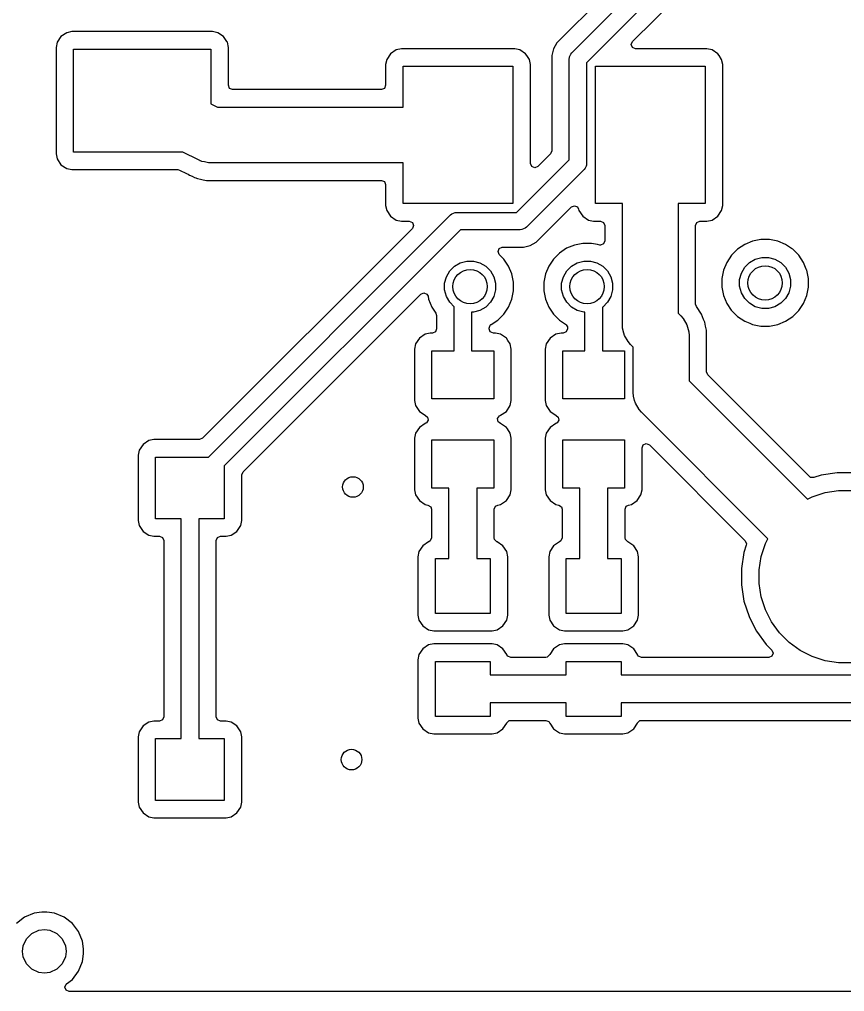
# Model space of a CAD drawing. Extents: x 97 to 200, y -158 to -52.
# Drawn here: x 118.96 to 130.98, y -157.88 to -143.72 of the extents above; entities that cross this region are included whole.
import ezdxf

# ---------------------------------------------------------------- set-up
doc = ezdxf.new("R2010")
doc.units = 0
doc.layers.add('BLACK', color=7, linetype='CONTINUOUS')

msp = doc.modelspace()

# ---------------------------------------------------------------- linework, layer by layer
at = {"layer": 'BLACK', "linetype": 'CONTINUOUS'}
for p, q in [((128.626638, -142.229325), (126.791828, -144.064135)), ((127.007297, -144.208585), (128.771084, -142.444798)), ((128.913492, -142.6616), (127.2241, -144.350993)), ((127.892604, -144.042406), (129.000604, -142.934406)), ((119.567615, -143.970115), (119.511366, -144.054297)), ((119.651796, -143.913867), (119.567615, -143.970115)), ((119.6518, -143.913865), (119.651796, -143.913867)), ((119.726031, -143.899101), (119.6518, -143.913865)), ((119.726035, -143.8991), (119.726031, -143.899101)), ((121.776167, -143.8991), (119.726035, -143.8991)), ((121.8504, -143.913865), (121.776167, -143.8991)), ((121.850402, -143.913866), (121.8504, -143.913865)), ((121.934584, -143.970115), (121.850402, -143.913866)), ((121.982128, -144.041269), (121.934584, -143.970115)), ((119.511365, -144.054299), (119.4966, -144.128532)), ((119.511366, -144.054297), (119.511365, -144.054299)), ((121.990834, -144.054299), (121.982128, -144.041269)), ((122.005599, -144.128533), (121.990834, -144.054299)), ((126.791825, -144.064139), (126.741597, -144.151135)), ((126.791828, -144.064135), (126.791825, -144.064139)), ((127.874298, -144.0866), (127.892604, -144.042406)), ((127.892604, -144.130794), (127.874298, -144.0866)), ((119.4966, -144.128532), (119.4966, -145.678664)), ((119.7511, -145.6536), (119.7511, -144.1536)), ((119.7511, -144.1536), (121.7511, -144.1536)), ((121.7511, -144.1536), (121.7511, -144.949231)), ((122.005599, -144.128535), (122.005599, -144.128533)), ((122.005599, -144.6802), (122.005599, -144.128535)), ((124.367615, -144.220115), (124.311366, -144.304297)), ((124.451796, -144.163867), (124.367615, -144.220115)), ((124.4518, -144.163865), (124.451796, -144.163867)), ((124.526031, -144.149101), (124.4518, -144.163865)), ((124.526035, -144.1491), (124.526031, -144.149101)), ((126.176167, -144.1491), (124.526035, -144.1491)), ((126.2504, -144.163865), (126.176167, -144.1491)), ((126.250402, -144.163866), (126.2504, -144.163865)), ((126.334584, -144.220115), (126.250402, -144.163866)), ((126.353325, -144.248163), (126.334584, -144.220115)), ((126.390834, -144.304299), (126.353325, -144.248163)), ((126.715601, -144.248155), (126.7156, -144.248163)), ((126.7156, -144.248163), (126.7156, -145.6329)), ((126.720975, -144.2281), (126.715601, -144.248155)), ((126.741596, -144.151138), (126.720975, -144.2281)), ((126.741597, -144.151135), (126.741596, -144.151138)), ((126.975628, -144.266158), (126.991503, -144.22783)), ((126.991503, -144.22783), (127.007297, -144.208585)), ((127.936798, -144.1491), (127.892604, -144.130794)), ((128.976167, -144.1491), (127.936798, -144.1491)), ((129.0504, -144.163865), (128.976167, -144.1491)), ((129.050402, -144.163866), (129.0504, -144.163865)), ((129.134584, -144.220115), (129.050402, -144.163866)), ((129.153325, -144.248163), (129.134584, -144.220115)), ((129.190834, -144.304299), (129.153325, -144.248163)), ((124.311365, -144.304299), (124.2966, -144.378532)), ((124.2966, -144.378532), (124.2966, -144.6802)), ((124.311366, -144.304297), (124.311365, -144.304299)), ((126.405599, -144.378533), (126.390834, -144.304299)), ((126.405599, -144.378535), (126.405599, -144.378533)), ((126.405599, -145.817901), (126.405599, -144.378535)), ((126.9701, -144.298388), (126.97254, -144.273612)), ((126.9701, -145.764206), (126.9701, -144.298388)), ((126.97254, -144.273612), (126.975628, -144.266158)), ((127.2241, -144.350993), (127.2241, -145.816813)), ((129.205599, -144.378534), (129.190834, -144.304299)), ((129.2056, -146.428667), (129.205599, -144.378534)), ((124.5511, -144.9972), (124.5511, -144.4036)), ((124.5511, -144.4036), (126.1511, -144.4036)), ((126.1511, -144.4036), (126.1511, -146.4036)), ((127.3511, -146.4036), (127.3511, -144.4036)), ((127.3511, -144.4036), (128.9511, -144.4036)), ((128.9511, -144.4036), (128.9511, -146.4036)), ((122.023905, -144.724394), (122.005599, -144.6802)), ((124.2966, -144.6802), (124.278294, -144.724394)), ((122.068099, -144.7427), (122.023905, -144.724394)), ((124.2341, -144.7427), (122.068099, -144.7427)), ((124.278294, -144.724394), (124.2341, -144.7427)), ((121.7511, -144.949231), (121.847038, -144.9972)), ((121.847038, -144.9972), (124.5511, -144.9972)), ((121.342362, -145.6536), (119.7511, -145.6536)), ((121.569352, -145.767095), (121.342362, -145.6536)), ((126.7156, -145.6329), (126.697294, -145.677094)), ((119.4966, -145.678664), (119.496601, -145.678668)), ((119.496601, -145.678668), (119.511365, -145.752899)), ((119.511365, -145.752899), (119.511367, -145.752903)), ((119.511367, -145.752903), (119.567615, -145.837084)), ((121.58959, -145.775608), (121.569352, -145.767095)), ((121.595577, -145.779065), (121.58959, -145.775608)), ((121.601719, -145.78071), (121.595577, -145.779065)), ((121.618353, -145.787708), (121.601719, -145.78071)), ((121.658483, -145.79592), (121.618353, -145.787708)), ((121.698054, -145.806523), (121.658483, -145.79592)), ((121.716062, -145.807703), (121.698054, -145.806523)), ((121.722291, -145.808978), (121.716062, -145.807703)), ((121.72919, -145.808563), (121.722291, -145.808978)), ((121.7511, -145.81), (121.72919, -145.808563)), ((124.5511, -145.81), (121.7511, -145.81)), ((124.5511, -146.4036), (124.5511, -145.81)), ((126.203706, -146.5306), (126.9701, -145.764206)), ((126.697294, -145.677094), (126.512293, -145.862095)), ((127.2241, -145.816813), (127.22166, -145.841589)), ((119.567615, -145.837084), (119.651797, -145.893333)), ((119.651797, -145.893333), (119.651799, -145.893334)), ((119.651799, -145.893334), (119.726033, -145.9081)), ((119.726033, -145.9081), (121.267526, -145.908099)), ((121.267526, -145.908099), (121.295476, -145.914697)), ((121.295476, -145.914697), (121.394288, -145.964102)), ((127.186902, -145.906616), (126.346115, -146.747403)), ((126.423905, -145.862095), (126.405599, -145.817901)), ((126.468099, -145.880401), (126.423905, -145.862095)), ((126.512293, -145.862095), (126.468099, -145.880401)), ((127.202696, -145.887371), (127.186902, -145.906616)), ((127.202697, -145.88737), (127.202696, -145.887371)), ((127.214832, -145.858073), (127.202697, -145.88737)), ((127.22166, -145.84159), (127.214832, -145.858073)), ((127.22166, -145.841589), (127.22166, -145.84159)), ((121.394288, -145.964102), (121.41842, -145.976168)), ((121.41842, -145.976168), (121.438046, -145.989282)), ((121.438046, -145.989282), (121.476518, -146.005217)), ((121.476518, -146.005217), (121.513757, -146.023837)), ((121.513757, -146.023837), (121.532741, -146.029035)), ((121.532741, -146.029035), (121.540134, -146.031568)), ((121.540134, -146.031568), (121.558323, -146.039102)), ((121.558323, -146.039102), (121.59916, -146.047225)), ((121.59916, -146.047225), (121.63932, -146.058223)), ((121.63932, -146.058223), (121.662861, -146.059896)), ((121.662861, -146.059896), (121.686007, -146.0645)), ((121.686007, -146.0645), (121.725421, -146.0645)), ((121.725421, -146.0645), (121.729851, -146.064657)), ((121.729851, -146.064657), (121.769179, -146.067452)), ((121.769179, -146.067452), (121.7887, -146.06499)), ((121.7887, -146.06499), (121.796517, -146.0645)), ((121.796517, -146.0645), (124.234101, -146.0645)), ((124.234101, -146.0645), (124.278295, -146.082806)), ((124.278295, -146.082806), (124.296601, -146.127)), ((124.296601, -146.127), (124.296601, -146.428668)), ((124.296601, -146.428668), (124.311365, -146.502899)), ((124.311365, -146.502899), (124.311367, -146.502903)), ((124.311367, -146.502903), (124.367615, -146.587084)), ((126.1511, -146.4036), (124.5511, -146.4036)), ((126.490559, -146.962876), (127.002002, -146.451431)), ((127.002002, -146.451431), (127.046195, -146.433126)), ((127.046195, -146.433126), (127.090389, -146.451432)), ((127.090389, -146.451432), (127.107493, -146.483432)), ((127.107493, -146.483432), (127.111366, -146.502901)), ((127.111366, -146.502901), (127.111366, -146.502902)), ((127.111366, -146.502902), (127.111367, -146.502903)), ((127.111367, -146.502903), (127.167615, -146.587084)), ((127.7447, -146.4036), (127.3511, -146.4036)), ((127.7447, -148.166257), (127.7447, -146.4036)), ((128.9511, -146.4036), (128.5575, -146.4036)), ((128.5575, -146.4036), (128.5575, -147.997921)), ((129.134584, -146.587084), (129.190834, -146.502901)), ((129.190834, -146.502901), (129.2056, -146.428667)), ((121.716494, -150.0936), (125.242298, -146.567797)), ((124.367615, -146.587084), (124.451797, -146.643333)), ((124.451797, -146.643333), (124.451799, -146.643334)), ((124.451799, -146.643334), (124.526033, -146.6581)), ((124.526033, -146.6581), (124.641188, -146.658099)), ((124.641188, -146.658099), (124.685382, -146.676404)), ((125.242298, -146.567797), (125.261542, -146.552003)), ((125.261542, -146.552003), (125.307323, -146.53304)), ((125.307323, -146.53304), (125.307324, -146.53304)), ((125.307324, -146.53304), (125.3321, -146.5306)), ((125.3321, -146.5306), (126.203706, -146.5306)), ((127.167615, -146.587084), (127.251797, -146.643333)), ((127.251797, -146.643333), (127.251799, -146.643334)), ((127.251799, -146.643334), (127.326033, -146.6581)), ((127.326033, -146.6581), (127.427699, -146.658099)), ((127.427699, -146.658099), (127.471894, -146.676404)), ((128.830306, -146.676405), (128.8745, -146.658099)), ((128.8745, -146.658099), (128.976165, -146.658099)), ((128.976165, -146.658099), (128.976166, -146.658099)), ((128.976166, -146.658099), (129.050401, -146.643334)), ((129.050401, -146.643334), (129.134584, -146.587084)), ((124.685382, -146.764793), (121.629381, -149.820794)), ((125.384705, -146.7846), (121.9461, -150.223205)), ((124.685382, -146.676404), (124.703688, -146.720598)), ((124.685383, -146.764793), (124.685382, -146.764793)), ((124.703688, -146.720598), (124.685383, -146.764793)), ((126.256312, -146.7846), (125.384705, -146.7846)), ((126.281088, -146.78216), (126.256312, -146.7846)), ((126.281089, -146.78216), (126.281088, -146.78216)), ((126.32687, -146.763197), (126.281089, -146.78216)), ((126.346115, -146.747403), (126.32687, -146.763197)), ((127.471894, -146.676404), (127.4902, -146.720598)), ((127.4902, -146.720598), (127.4902, -146.945149)), ((128.812, -146.720599), (128.830306, -146.676405)), ((128.812, -147.495599), (128.812, -146.720599)), ((127.4902, -146.945149), (127.471894, -146.989343)), ((129.7621, -146.9281), (129.640481, -146.952291)), ((129.8861, -146.9281), (129.7621, -146.9281)), ((130.007718, -146.952291), (129.8861, -146.9281)), ((125.933236, -147.1016), (125.951542, -147.057406)), ((125.951542, -147.057406), (125.995736, -147.0391)), ((125.995736, -147.0391), (126.306536, -147.0391)), ((126.306536, -147.0391), (126.306537, -147.0391)), ((126.306537, -147.0391), (126.403565, -147.013102)), ((126.403565, -147.013102), (126.490559, -146.962876)), ((126.932917, -147.053745), (126.829817, -147.122634)), ((126.932919, -147.053744), (126.932917, -147.053745)), ((127.047474, -147.006293), (126.932919, -147.053744)), ((127.047481, -147.006291), (127.047474, -147.006293)), ((127.1691, -146.9821), (127.047481, -147.006291)), ((127.2931, -146.9821), (127.1691, -146.9821)), ((127.381808, -146.999745), (127.2931, -146.9821)), ((127.415507, -147.006448), (127.381808, -146.999745)), ((127.4277, -147.007649), (127.415507, -147.006448)), ((127.471894, -146.989343), (127.4277, -147.007649)), ((129.422817, -147.068634), (129.335134, -147.156317)), ((129.525917, -146.999745), (129.422817, -147.068634)), ((129.525919, -146.999744), (129.525917, -146.999745)), ((129.640474, -146.952293), (129.525919, -146.999744)), ((129.640481, -146.952291), (129.640474, -146.952293)), ((130.007725, -146.952293), (130.007718, -146.952291)), ((130.12228, -146.999744), (130.007725, -146.952293)), ((130.122282, -146.999745), (130.12228, -146.999744)), ((130.208578, -147.057406), (130.122282, -146.999745)), ((130.225383, -147.068635), (130.208578, -147.057406)), ((130.313065, -147.156317), (130.225383, -147.068635)), ((125.951542, -147.145794), (125.933236, -147.1016)), ((126.016065, -147.210317), (125.951542, -147.145794)), ((126.084956, -147.31342), (126.016065, -147.210317)), ((126.742134, -147.210317), (126.673245, -147.313417)), ((126.829817, -147.122634), (126.742134, -147.210317)), ((129.335134, -147.156317), (129.266245, -147.259417)), ((129.595814, -147.260092), (129.680594, -147.211145)), ((129.680594, -147.211145), (129.775153, -147.185808)), ((129.775153, -147.185808), (129.873047, -147.185808)), ((129.873047, -147.185808), (129.967606, -147.211145)), ((129.967606, -147.211145), (130.052386, -147.260092)), ((130.381956, -147.25942), (130.313065, -147.156317)), ((125.229592, -147.383314), (125.298814, -147.314092)), ((125.298814, -147.314092), (125.383594, -147.265145)), ((125.383594, -147.265145), (125.478153, -147.239808)), ((125.478153, -147.239808), (125.576047, -147.239808)), ((125.576047, -147.239808), (125.670606, -147.265145)), ((125.670606, -147.265145), (125.755386, -147.314092)), ((125.755386, -147.314092), (125.824608, -147.383314)), ((126.132409, -147.427982), (126.084956, -147.31342)), ((126.673244, -147.313419), (126.625793, -147.427974)), ((126.673245, -147.313417), (126.673244, -147.313419)), ((126.933592, -147.383314), (127.002814, -147.314092)), ((127.002814, -147.314092), (127.087594, -147.265145)), ((127.087594, -147.265145), (127.182153, -147.239808)), ((127.182153, -147.239808), (127.280047, -147.239808)), ((127.280047, -147.239808), (127.374606, -147.265145)), ((127.374606, -147.265145), (127.459386, -147.314092)), ((127.459386, -147.314092), (127.528608, -147.383314)), ((129.218791, -147.373981), (129.1946, -147.495599)), ((129.218793, -147.373974), (129.218791, -147.373981)), ((129.266244, -147.259419), (129.218793, -147.373974)), ((129.266245, -147.259417), (129.266244, -147.259419)), ((129.477645, -147.414094), (129.526592, -147.329314)), ((129.526592, -147.329314), (129.595814, -147.260092)), ((130.052386, -147.260092), (130.121608, -147.329314)), ((130.121608, -147.329314), (130.170555, -147.414094)), ((130.412857, -147.334022), (130.381956, -147.25942)), ((130.427452, -147.369258), (130.412857, -147.334022)), ((130.429409, -147.373982), (130.427452, -147.369258)), ((130.4536, -147.4956), (130.429409, -147.373982)), ((125.155308, -147.562653), (125.180645, -147.468094)), ((125.180645, -147.468094), (125.229592, -147.383314)), ((125.824608, -147.383314), (125.873555, -147.468094)), ((125.873555, -147.468094), (125.898892, -147.562653)), ((126.1566, -147.5496), (126.132409, -147.427982)), ((126.625791, -147.427981), (126.6016, -147.549599)), ((126.625793, -147.427974), (126.625791, -147.427981)), ((126.859308, -147.562653), (126.884645, -147.468094)), ((126.884645, -147.468094), (126.933592, -147.383314)), ((127.528608, -147.383314), (127.577555, -147.468094)), ((127.577555, -147.468094), (127.602892, -147.562653)), ((128.812, -147.868153), (128.812, -147.495599)), ((129.1946, -147.495599), (129.1946, -147.6196)), ((129.452308, -147.508653), (129.477645, -147.414094)), ((129.452308, -147.606547), (129.452308, -147.508653)), ((130.170555, -147.414094), (130.195892, -147.508653)), ((130.195892, -147.508653), (130.195892, -147.606547)), ((130.4536, -147.6196), (130.4536, -147.4956)), ((125.155308, -147.660547), (125.155308, -147.562653)), ((125.898892, -147.562653), (125.898892, -147.660547)), ((126.1566, -147.6736), (126.1566, -147.5496)), ((126.6016, -147.549599), (126.6016, -147.6736)), ((126.859308, -147.660547), (126.859308, -147.562653)), ((127.602892, -147.562653), (127.602892, -147.660547)), ((129.1946, -147.6196), (129.218791, -147.741218)), ((129.477645, -147.701106), (129.452308, -147.606547)), ((130.195892, -147.606547), (130.170555, -147.701106)), ((130.429409, -147.741218), (130.4536, -147.6196)), ((122.218904, -150.310317), (124.807955, -147.721267)), ((124.807955, -147.721267), (124.852148, -147.702962)), ((124.852148, -147.702962), (124.896342, -147.721268)), ((124.896342, -147.721268), (124.913447, -147.753269)), ((124.913447, -147.753269), (124.921791, -147.795218)), ((124.921791, -147.795218), (124.921793, -147.795225)), ((124.921793, -147.795225), (124.969244, -147.90978)), ((125.180645, -147.755106), (125.155308, -147.660547)), ((125.229592, -147.839886), (125.180645, -147.755106)), ((125.873555, -147.755106), (125.824608, -147.839886)), ((125.898892, -147.660547), (125.873555, -147.755106)), ((126.084956, -147.90978), (126.132409, -147.795218)), ((126.132409, -147.795218), (126.1566, -147.6736)), ((126.6016, -147.6736), (126.625791, -147.795218)), ((126.625791, -147.795218), (126.625793, -147.795225)), ((126.625793, -147.795225), (126.673244, -147.90978)), ((126.884645, -147.755106), (126.859308, -147.660547)), ((126.933592, -147.839886), (126.884645, -147.755106)), ((127.577555, -147.755106), (127.528608, -147.839886)), ((127.602892, -147.660547), (127.577555, -147.755106)), ((129.218791, -147.741218), (129.218793, -147.741225)), ((129.218793, -147.741225), (129.266244, -147.85578)), ((129.526592, -147.785886), (129.477645, -147.701106)), ((129.595814, -147.855108), (129.526592, -147.785886)), ((130.121608, -147.785886), (130.052386, -147.855108)), ((130.170555, -147.701106), (130.121608, -147.785886)), ((130.381956, -147.85578), (130.429409, -147.741218)), ((124.969244, -147.90978), (124.969245, -147.909782)), ((124.969245, -147.909782), (124.989455, -147.940028)), ((124.989455, -147.940028), (125.02891, -147.999077)), ((125.2941, -147.904394), (125.229592, -147.839886)), ((125.2941, -148.5456), (125.2941, -147.904394)), ((125.755386, -147.909108), (125.670606, -147.958055)), ((125.824608, -147.839886), (125.755386, -147.909108)), ((126.016065, -148.012883), (126.084956, -147.90978)), ((126.673244, -147.90978), (126.673245, -147.909782)), ((126.673245, -147.909782), (126.742134, -148.012882)), ((127.002814, -147.909108), (126.933592, -147.839886)), ((127.087594, -147.958055), (127.002814, -147.909108)), ((127.459386, -147.909108), (127.4531, -147.912737)), ((127.4531, -147.912737), (127.4531, -148.5456)), ((127.528608, -147.839886), (127.459386, -147.909108)), ((128.822533, -147.902876), (128.812, -147.868153)), ((128.895181, -148.011601), (128.822533, -147.902876)), ((129.266244, -147.85578), (129.266245, -147.855782)), ((129.266245, -147.855782), (129.331559, -147.953531)), ((129.680594, -147.904055), (129.595814, -147.855108)), ((129.775153, -147.929392), (129.680594, -147.904055)), ((129.873047, -147.929392), (129.775153, -147.929392)), ((129.967606, -147.904055), (129.873047, -147.929392)), ((130.052386, -147.855108), (129.967606, -147.904055)), ((130.313065, -147.958883), (130.381956, -147.85578)), ((125.02891, -147.999077), (125.029067, -147.999311)), ((125.029067, -147.999311), (125.0396, -148.034034)), ((125.0396, -148.034034), (125.0396, -148.2286)), ((125.576047, -147.983392), (125.5481, -147.983392)), ((125.5481, -147.983392), (125.5481, -148.5456)), ((125.670606, -147.958055), (125.576047, -147.983392)), ((125.928383, -148.100565), (126.016065, -148.012883)), ((126.742134, -148.012882), (126.742135, -148.012883)), ((126.742135, -148.012883), (126.829817, -148.100565)), ((127.182153, -147.983392), (127.087594, -147.958055)), ((127.1991, -147.983392), (127.182153, -147.983392)), ((127.1991, -148.5456), (127.1991, -147.983392)), ((128.5575, -147.997921), (128.596868, -148.037289)), ((128.596868, -148.037289), (128.63191, -148.077247)), ((128.63191, -148.077247), (128.631919, -148.077256)), ((128.631919, -148.077256), (128.684965, -148.169134)), ((128.895185, -148.011609), (128.895181, -148.011601)), ((128.927582, -148.089822), (128.895185, -148.011609)), ((129.331559, -147.953531), (129.335135, -147.958883)), ((129.335135, -147.958883), (129.422817, -148.046565)), ((129.422817, -148.046565), (129.52592, -148.115456)), ((130.12228, -148.115456), (130.225383, -148.046565)), ((130.225383, -148.046565), (130.313065, -147.958883)), ((125.8026, -148.218017), (125.820906, -148.173823)), ((125.8026, -148.2286), (125.8026, -148.218017)), ((125.820906, -148.173823), (125.830377, -148.16605)), ((125.830377, -148.16605), (125.835078, -148.162909)), ((125.835078, -148.162909), (125.928383, -148.100565)), ((126.829817, -148.100565), (126.916823, -148.1587)), ((126.916823, -148.1587), (126.920379, -148.164023)), ((126.920379, -148.164023), (126.926294, -148.166473)), ((126.926294, -148.166473), (126.93327, -148.183315)), ((126.93327, -148.183315), (126.943399, -148.198474)), ((126.943399, -148.198474), (126.9446, -148.210667)), ((126.9446, -148.210667), (126.9446, -148.2286)), ((127.748176, -148.219287), (127.7447, -148.166257)), ((127.748176, -148.219303), (127.748176, -148.219287)), ((127.767415, -148.291101), (127.748176, -148.219303)), ((128.684965, -148.169134), (128.712423, -148.271611)), ((128.927582, -148.089823), (128.927582, -148.089822)), ((128.945001, -148.131876), (128.927582, -148.089823)), ((128.945001, -148.131877), (128.945001, -148.131876)), ((128.945002, -148.13188), (128.945001, -148.131877)), ((128.955986, -148.1871), (128.945002, -148.13188)), ((128.968069, -148.247845), (128.955986, -148.1871)), ((129.52592, -148.115456), (129.600522, -148.146357)), ((129.600522, -148.146357), (129.640474, -148.162906)), ((129.640474, -148.162906), (129.640476, -148.162906)), ((129.640476, -148.162906), (129.640482, -148.162909)), ((129.640482, -148.162909), (129.7621, -148.1871)), ((129.7621, -148.1871), (129.8861, -148.1871)), ((129.8861, -148.1871), (130.007718, -148.162909)), ((130.007718, -148.162909), (130.12228, -148.115456)), ((124.787615, -148.362115), (124.731366, -148.446297)), ((124.871796, -148.305867), (124.787615, -148.362115)), ((124.8718, -148.305865), (124.871796, -148.305867)), ((124.94603, -148.291101), (124.8718, -148.305865)), ((124.946036, -148.2911), (124.94603, -148.291101)), ((124.977102, -148.2911), (124.946036, -148.2911)), ((125.021294, -148.272794), (124.977102, -148.2911)), ((125.0396, -148.2286), (125.021294, -148.272794)), ((125.820906, -148.272794), (125.8026, -148.2286)), ((125.8651, -148.2911), (125.820906, -148.272794)), ((125.896167, -148.2911), (125.8651, -148.2911)), ((125.9704, -148.305865), (125.896167, -148.2911)), ((125.970402, -148.305866), (125.9704, -148.305865)), ((126.054584, -148.362115), (125.970402, -148.305866)), ((126.076957, -148.395599), (126.054584, -148.362115)), ((126.692615, -148.362115), (126.636366, -148.446297)), ((126.776796, -148.305867), (126.692615, -148.362115)), ((126.7768, -148.305865), (126.776796, -148.305867)), ((126.85103, -148.291101), (126.7768, -148.305865)), ((126.851036, -148.2911), (126.85103, -148.291101)), ((126.882102, -148.2911), (126.851036, -148.2911)), ((126.926294, -148.272794), (126.882102, -148.2911)), ((126.9446, -148.2286), (126.926294, -148.272794)), ((127.775635, -148.32178), (127.767415, -148.291101)), ((127.828681, -148.413658), (127.775635, -148.32178)), ((128.712423, -148.271611), (128.7159, -148.324657)), ((128.7159, -148.324657), (128.7159, -148.984663)), ((128.968069, -148.247846), (128.968069, -148.247845)), ((128.9704, -148.259563), (128.968069, -148.247846)), ((128.9704, -148.853358), (128.9704, -148.259563)), ((124.731365, -148.446299), (124.7166, -148.520532)), ((124.731366, -148.446297), (124.731365, -148.446299)), ((126.110834, -148.446299), (126.076957, -148.395599)), ((126.125599, -148.520534), (126.110834, -148.446299)), ((126.636365, -148.446299), (126.6216, -148.520532)), ((126.636366, -148.446297), (126.636365, -148.446299)), ((127.828688, -148.413665), (127.828681, -148.413658)), ((127.863732, -148.453625), (127.828688, -148.413665)), ((127.9031, -148.492993), (127.863732, -148.453625)), ((127.9031, -149.153), (127.9031, -148.492993)), ((124.7166, -148.520532), (124.7166, -149.270664)), ((124.9711, -149.2456), (124.9711, -148.5456)), ((124.9711, -148.5456), (125.2941, -148.5456)), ((125.5481, -148.5456), (125.8711, -148.5456)), ((125.8711, -148.5456), (125.8711, -149.2456)), ((126.1256, -149.270667), (126.125599, -148.520534)), ((126.6216, -148.520532), (126.6216, -149.270664)), ((126.8761, -149.2456), (126.8761, -148.5456)), ((126.8761, -148.5456), (127.1991, -148.5456)), ((127.4531, -148.5456), (127.7761, -148.5456)), ((127.7761, -148.5456), (127.7761, -149.2456)), ((128.988706, -148.897552), (128.9704, -148.853358)), ((130.469545, -150.378391), (128.988706, -148.897552)), ((128.7159, -148.984663), (130.439922, -150.708686)), ((127.906576, -149.20603), (127.9031, -149.153)), ((127.906576, -149.206046), (127.906576, -149.20603)), ((127.923391, -149.268798), (127.906576, -149.206046)), ((124.7166, -149.270664), (124.716601, -149.270668)), ((124.716601, -149.270668), (124.731365, -149.344899)), ((124.731365, -149.344899), (124.731367, -149.344903)), ((124.731367, -149.344903), (124.787615, -149.429084)), ((125.8711, -149.2456), (124.9711, -149.2456)), ((126.054584, -149.429084), (126.110834, -149.344901)), ((126.110834, -149.344901), (126.1256, -149.270667)), ((126.6216, -149.270664), (126.621601, -149.270668)), ((126.621601, -149.270668), (126.636365, -149.344899)), ((126.636365, -149.344899), (126.636367, -149.344903)), ((126.636367, -149.344903), (126.692615, -149.429084)), ((127.7761, -149.2456), (126.8761, -149.2456)), ((127.934035, -149.308523), (127.923391, -149.268798)), ((127.987081, -149.400401), (127.934035, -149.308523)), ((124.787615, -149.429084), (124.871797, -149.485333)), ((124.871797, -149.485333), (124.877485, -149.487689)), ((124.877485, -149.487689), (124.876225, -149.49073)), ((124.876225, -149.49073), (124.906377, -149.510872)), ((125.926497, -149.533356), (125.953105, -149.493604)), ((125.953105, -149.493604), (125.965112, -149.488644)), ((125.964716, -149.487688), (125.970395, -149.485335)), ((125.965112, -149.488644), (125.964716, -149.487688)), ((125.970395, -149.485335), (125.970401, -149.485334)), ((125.970401, -149.485334), (126.054584, -149.429084)), ((126.692615, -149.429084), (126.776797, -149.485333)), ((126.776797, -149.485333), (126.782485, -149.487689)), ((126.782485, -149.487689), (126.781225, -149.49073)), ((126.781225, -149.49073), (126.811377, -149.510872)), ((127.987088, -149.400408), (127.987081, -149.400401)), ((128.022132, -149.440368), (127.987088, -149.400408)), ((129.865186, -151.283422), (128.022132, -149.440368)), ((124.871796, -149.605867), (124.787615, -149.662115)), ((124.877484, -149.603512), (124.871796, -149.605867)), ((124.889141, -149.597564), (124.877088, -149.602557)), ((124.877088, -149.602557), (124.877484, -149.603512)), ((124.915713, -149.557787), (124.889141, -149.597564)), ((124.906377, -149.510872), (124.915713, -149.557787)), ((125.935791, -149.58028), (125.926497, -149.533356)), ((125.96597, -149.60048), (125.935791, -149.58028)), ((125.964715, -149.603511), (125.96597, -149.60048)), ((125.970402, -149.605866), (125.964715, -149.603511)), ((126.054584, -149.662115), (125.970402, -149.605866)), ((126.776796, -149.605867), (126.692615, -149.662115)), ((126.782484, -149.603512), (126.776796, -149.605867)), ((126.794141, -149.597564), (126.782088, -149.602557)), ((126.782088, -149.602557), (126.782484, -149.603512)), ((126.820713, -149.557787), (126.794141, -149.597564)), ((126.811377, -149.510872), (126.820713, -149.557787)), ((124.731365, -149.746299), (124.7166, -149.820532)), ((124.731366, -149.746297), (124.731365, -149.746299)), ((124.787615, -149.662115), (124.731366, -149.746297)), ((126.068987, -149.683671), (126.054584, -149.662115)), ((126.110834, -149.746299), (126.068987, -149.683671)), ((126.125599, -149.820534), (126.110834, -149.746299)), ((126.636365, -149.746299), (126.6216, -149.820532)), ((126.636366, -149.746297), (126.636365, -149.746299)), ((126.692615, -149.662115), (126.636366, -149.746297)), ((120.762615, -149.910115), (120.706366, -149.994297)), ((120.846796, -149.853867), (120.762615, -149.910115)), ((120.8468, -149.853865), (120.846796, -149.853867)), ((120.921031, -149.839101), (120.8468, -149.853865)), ((120.921035, -149.8391), (120.921031, -149.839101)), ((121.585187, -149.8391), (120.921035, -149.8391)), ((121.629381, -149.820794), (121.585187, -149.8391)), ((124.7166, -149.820532), (124.7166, -150.570664)), ((124.9711, -150.5456), (124.9711, -149.8456)), ((124.9711, -149.8456), (125.8711, -149.8456)), ((125.8711, -149.8456), (125.8711, -150.5456)), ((126.1256, -150.570667), (126.125599, -149.820534)), ((126.6216, -149.820532), (126.6216, -150.570664)), ((126.8761, -150.5456), (126.8761, -149.8456)), ((126.8761, -149.8456), (127.7761, -149.8456)), ((127.7761, -149.8456), (127.7761, -150.5456)), ((128.030599, -149.95964), (128.048905, -149.915447)), ((128.048905, -149.915447), (128.093099, -149.897141)), ((128.093099, -149.897141), (128.137293, -149.915447)), ((128.137293, -149.915447), (129.534891, -151.313045)), ((120.706365, -149.994299), (120.6916, -150.068532)), ((120.706366, -149.994297), (120.706365, -149.994299)), ((128.0306, -150.570667), (128.030599, -149.95964)), ((120.6916, -150.068532), (120.6916, -151.018664)), ((120.9461, -150.9936), (120.9461, -150.0936)), ((120.9461, -150.0936), (121.716494, -150.0936)), ((121.9461, -150.223205), (121.9461, -150.9936)), ((122.200599, -150.354509), (122.218904, -150.310317)), ((130.873892, -150.322101), (130.638456, -150.359391)), ((130.873904, -150.3221), (130.873892, -150.322101)), ((130.873906, -150.3221), (130.873904, -150.3221)), ((131.112294, -150.3221), (130.873906, -150.3221)), ((122.2006, -151.018667), (122.200599, -150.354509)), ((130.485364, -150.389885), (130.469545, -150.378391)), ((130.533052, -150.393638), (130.485364, -150.389885)), ((130.638451, -150.359392), (130.533052, -150.393638)), ((130.638456, -150.359391), (130.638451, -150.359392)), ((124.7166, -150.570664), (124.716601, -150.570668)), ((124.716601, -150.570668), (124.731365, -150.644899)), ((125.2179, -150.5456), (124.9711, -150.5456)), ((125.2179, -151.5706), (125.2179, -150.5456)), ((125.8711, -150.5456), (125.6243, -150.5456)), ((125.6243, -150.5456), (125.6243, -151.5706)), ((126.110834, -150.644901), (126.1256, -150.570667)), ((126.6216, -150.570664), (126.621601, -150.570668)), ((126.621601, -150.570668), (126.636365, -150.644899)), ((127.1229, -150.5456), (126.8761, -150.5456)), ((127.1229, -151.5706), (127.1229, -150.5456)), ((127.7761, -150.5456), (127.5293, -150.5456)), ((127.5293, -150.5456), (127.5293, -151.5706)), ((128.015834, -150.644901), (128.0306, -150.570667)), ((130.510919, -150.672512), (130.698959, -150.611414)), ((130.698959, -150.611414), (130.894242, -150.580484)), ((130.894242, -150.580484), (131.091958, -150.580484)), ((124.731365, -150.644899), (124.731367, -150.644903)), ((124.731367, -150.644903), (124.787615, -150.729084)), ((124.787615, -150.729084), (124.871797, -150.785333)), ((125.970401, -150.785334), (126.054584, -150.729084)), ((126.054584, -150.729084), (126.110834, -150.644901)), ((126.636365, -150.644899), (126.636367, -150.644903)), ((126.636367, -150.644903), (126.692615, -150.729084)), ((126.692615, -150.729084), (126.776797, -150.785333)), ((127.875401, -150.785334), (127.959584, -150.729084)), ((127.959584, -150.729084), (128.015834, -150.644901)), ((130.439922, -150.708686), (130.510919, -150.672512)), ((124.871797, -150.785333), (124.871799, -150.785334)), ((124.871799, -150.785334), (124.913093, -150.793547)), ((124.913093, -150.793547), (124.952866, -150.820122)), ((124.952866, -150.820122), (124.9634, -150.854846)), ((124.9634, -150.854846), (124.9634, -151.271873)), ((125.8788, -150.854846), (125.897106, -150.810652)), ((125.8788, -151.271873), (125.8788, -150.854846)), ((125.897106, -150.810652), (125.929108, -150.793547)), ((125.929108, -150.793547), (125.930342, -150.793301)), ((125.930342, -150.793301), (125.970401, -150.785334)), ((126.776797, -150.785333), (126.776799, -150.785334)), ((126.776799, -150.785334), (126.818093, -150.793547)), ((126.818093, -150.793547), (126.857866, -150.820122)), ((126.857866, -150.820122), (126.8684, -150.854846)), ((126.8684, -150.854846), (126.8684, -151.271873)), ((127.7838, -150.854846), (127.802106, -150.810652)), ((127.7838, -151.271873), (127.7838, -150.854846)), ((127.802106, -150.810652), (127.834108, -150.793547)), ((127.834108, -150.793547), (127.835342, -150.793301)), ((127.835342, -150.793301), (127.875401, -150.785334)), ((120.6916, -151.018664), (120.691601, -151.018668)), ((120.691601, -151.018668), (120.706365, -151.092899)), ((121.3191, -150.9936), (120.9461, -150.9936)), ((121.3191, -154.1936), (121.3191, -150.9936)), ((121.9461, -150.9936), (121.5731, -150.9936)), ((121.5731, -150.9936), (121.5731, -154.1936)), ((122.185834, -151.092901), (122.2006, -151.018667)), ((120.706365, -151.092899), (120.706367, -151.092903)), ((120.706367, -151.092903), (120.762615, -151.177084)), ((120.762615, -151.177084), (120.846797, -151.233333)), ((122.045401, -151.233334), (122.129584, -151.177084)), ((122.129584, -151.177084), (122.185834, -151.092901)), ((120.846797, -151.233333), (120.846799, -151.233334)), ((120.846799, -151.233334), (120.921033, -151.2481)), ((120.921033, -151.2481), (121.0021, -151.248099)), ((121.0021, -151.248099), (121.046294, -151.266404)), ((121.046294, -151.266404), (121.0646, -151.310598)), ((121.0646, -151.310598), (121.0646, -153.8766)), ((121.8276, -151.310599), (121.845906, -151.266405)), ((121.8276, -153.8766), (121.8276, -151.310599)), ((121.845906, -151.266405), (121.8901, -151.248099)), ((121.8901, -151.248099), (121.971165, -151.248099)), ((121.971165, -151.248099), (121.971166, -151.248099)), ((121.971166, -151.248099), (122.045401, -151.233334)), ((124.921797, -151.330866), (124.837615, -151.387115)), ((124.924817, -151.329616), (124.921797, -151.330866)), ((124.945094, -151.316067), (124.924817, -151.329616)), ((124.9634, -151.271873), (124.945094, -151.316067)), ((125.883558, -151.295792), (125.8788, -151.271873)), ((125.917383, -151.329616), (125.883558, -151.295792)), ((125.920402, -151.330866), (125.917383, -151.329616)), ((126.004584, -151.387115), (125.920402, -151.330866)), ((126.826797, -151.330866), (126.742615, -151.387115)), ((126.829817, -151.329616), (126.826797, -151.330866)), ((126.850094, -151.316067), (126.829817, -151.329616)), ((126.8684, -151.271873), (126.850094, -151.316067)), ((127.788558, -151.295792), (127.7838, -151.271873)), ((127.822383, -151.329616), (127.788558, -151.295792)), ((127.825402, -151.330866), (127.822383, -151.329616)), ((127.909584, -151.387115), (127.825402, -151.330866)), ((129.534891, -151.313045), (129.553197, -151.357239)), ((129.829012, -151.354419), (129.865186, -151.283422)), ((124.781365, -151.471299), (124.7666, -151.545532)), ((124.781366, -151.471297), (124.781365, -151.471299)), ((124.837615, -151.387115), (124.781366, -151.471297)), ((126.060832, -151.471296), (126.004584, -151.387115)), ((126.060834, -151.471299), (126.060832, -151.471296)), ((126.075599, -151.545534), (126.060834, -151.471299)), ((126.686365, -151.471299), (126.6716, -151.545532)), ((126.686366, -151.471297), (126.686365, -151.471299)), ((126.742615, -151.387115), (126.686366, -151.471297)), ((127.965832, -151.471296), (127.909584, -151.387115)), ((127.965834, -151.471299), (127.965832, -151.471296)), ((127.980599, -151.545534), (127.965834, -151.471299)), ((129.550138, -151.376552), (129.515892, -151.481951)), ((129.553197, -151.357239), (129.550138, -151.376552)), ((129.767914, -151.542459), (129.829012, -151.354419)), ((124.7666, -151.545532), (124.7666, -152.395664)), ((125.0211, -152.3706), (125.0211, -151.5706)), ((125.0211, -151.5706), (125.2179, -151.5706)), ((125.6243, -151.5706), (125.8211, -151.5706)), ((125.8211, -151.5706), (125.8211, -152.3706)), ((126.0756, -152.395667), (126.075599, -151.545534)), ((126.6716, -151.545532), (126.6716, -152.395664)), ((126.9261, -152.3706), (126.9261, -151.5706)), ((126.9261, -151.5706), (127.1229, -151.5706)), ((127.5293, -151.5706), (127.7261, -151.5706)), ((127.7261, -151.5706), (127.7261, -152.3706)), ((127.9806, -152.395667), (127.980599, -151.545534)), ((129.515891, -151.481956), (129.478601, -151.717392)), ((129.515892, -151.481951), (129.515891, -151.481956)), ((129.736984, -151.737742), (129.767914, -151.542459)), ((129.478601, -151.717392), (129.4786, -151.717408)), ((129.4786, -151.717408), (129.4786, -151.955791)), ((129.736984, -151.935458), (129.736984, -151.737742)), ((129.4786, -151.955791), (129.478601, -151.955807)), ((129.478601, -151.955807), (129.515891, -152.191243)), ((129.767914, -152.130741), (129.736984, -151.935458)), ((129.829012, -152.318781), (129.767914, -152.130741)), ((129.515891, -152.191243), (129.515891, -152.191244)), ((129.515891, -152.191244), (129.589557, -152.417964)), ((129.918773, -152.494948), (129.829012, -152.318781)), ((124.7666, -152.395664), (124.766601, -152.395668)), ((124.766601, -152.395668), (124.781365, -152.469899)), ((124.781365, -152.469899), (124.781367, -152.469903)), ((124.781367, -152.469903), (124.837615, -152.554084)), ((125.8211, -152.3706), (125.0211, -152.3706)), ((126.004584, -152.554084), (126.060834, -152.469901)), ((126.060834, -152.469901), (126.0756, -152.395667)), ((126.6716, -152.395664), (126.671601, -152.395668)), ((126.671601, -152.395668), (126.686365, -152.469899)), ((126.686365, -152.469899), (126.686367, -152.469903)), ((126.686367, -152.469903), (126.742615, -152.554084)), ((127.7261, -152.3706), (126.9261, -152.3706)), ((127.909584, -152.554084), (127.965834, -152.469901)), ((127.965834, -152.469901), (127.9806, -152.395667)), ((129.589557, -152.417964), (129.589558, -152.417967)), ((129.589558, -152.417967), (129.63941, -152.515806)), ((124.837615, -152.554084), (124.921797, -152.610333)), ((124.921797, -152.610333), (124.921799, -152.610334)), ((124.921799, -152.610334), (124.996033, -152.6251)), ((125.846166, -152.625099), (125.920401, -152.610334)), ((125.920401, -152.610334), (126.004584, -152.554084)), ((126.742615, -152.554084), (126.826797, -152.610333)), ((126.826797, -152.610333), (126.826799, -152.610334)), ((126.826799, -152.610334), (126.901033, -152.6251)), ((127.751166, -152.625099), (127.825401, -152.610334)), ((127.825401, -152.610334), (127.909584, -152.554084)), ((129.63941, -152.515806), (129.697784, -152.630371)), ((130.034988, -152.654905), (129.918773, -152.494948)), ((124.996033, -152.6251), (125.846166, -152.625099)), ((126.901033, -152.6251), (127.751166, -152.625099)), ((129.697784, -152.630371), (129.837904, -152.82323)), ((130.174795, -152.794712), (130.034988, -152.654905)), ((124.837615, -152.887115), (124.781366, -152.971297)), ((124.921796, -152.830867), (124.837615, -152.887115)), ((124.9218, -152.830865), (124.921796, -152.830867)), ((124.996031, -152.816101), (124.9218, -152.830865)), ((124.996035, -152.8161), (124.996031, -152.816101)), ((125.846167, -152.8161), (124.996035, -152.8161)), ((125.9204, -152.830865), (125.846167, -152.8161)), ((125.920402, -152.830866), (125.9204, -152.830865)), ((126.004584, -152.887115), (125.920402, -152.830866)), ((126.060833, -152.971297), (126.004584, -152.887115)), ((126.742615, -152.887115), (126.686366, -152.971297)), ((126.826796, -152.830867), (126.742615, -152.887115)), ((126.8268, -152.830865), (126.826796, -152.830867)), ((126.901031, -152.816101), (126.8268, -152.830865)), ((126.901035, -152.8161), (126.901031, -152.816101)), ((127.751167, -152.8161), (126.901035, -152.8161)), ((127.8254, -152.830865), (127.751167, -152.8161)), ((127.825402, -152.830866), (127.8254, -152.830865)), ((127.909584, -152.887115), (127.825402, -152.830866)), ((127.965833, -152.971297), (127.909584, -152.887115)), ((129.837904, -152.82323), (129.837907, -152.823233)), ((129.837907, -152.823233), (129.83791, -152.823237)), ((129.83791, -152.823237), (129.920879, -152.906206)), ((130.334752, -152.910927), (130.174795, -152.794712)), ((124.781365, -152.971299), (124.7666, -153.045532)), ((124.781366, -152.971297), (124.781365, -152.971299)), ((126.062084, -152.974317), (126.060833, -152.971297)), ((126.075633, -152.994594), (126.062084, -152.974317)), ((126.119827, -153.0129), (126.075633, -152.994594)), ((126.627373, -153.0129), (126.119827, -153.0129)), ((126.651292, -153.008142), (126.627373, -153.0129)), ((126.685116, -152.974317), (126.651292, -153.008142)), ((126.686366, -152.971297), (126.685116, -152.974317)), ((127.967084, -152.974317), (127.965833, -152.971297)), ((127.980633, -152.994594), (127.967084, -152.974317)), ((128.024827, -153.0129), (127.980633, -152.994594)), ((129.876685, -153.0129), (128.024827, -153.0129)), ((129.920879, -152.994594), (129.876685, -153.0129)), ((129.920879, -152.906206), (129.939185, -152.9504)), ((129.939185, -152.9504), (129.920879, -152.994594)), ((130.510919, -153.000688), (130.334752, -152.910927)), ((130.698959, -153.061786), (130.510919, -153.000688)), ((124.7666, -153.045532), (124.7666, -153.895664)), ((125.0211, -153.8706), (125.0211, -153.0706)), ((125.0211, -153.0706), (125.8211, -153.0706)), ((125.8211, -153.0706), (125.8211, -153.2674)), ((126.9261, -153.2674), (126.9261, -153.0706)), ((126.9261, -153.0706), (127.7261, -153.0706)), ((127.7261, -153.0706), (127.7261, -153.2674)), ((130.894242, -153.092716), (130.698959, -153.061786)), ((131.091958, -153.092716), (130.894242, -153.092716)), ((125.8211, -153.2674), (126.9261, -153.2674)), ((127.7261, -153.2674), (170.1061, -153.2674)), ((126.9261, -153.6738), (125.8211, -153.6738)), ((125.8211, -153.6738), (125.8211, -153.8706)), ((126.9261, -153.8706), (126.9261, -153.6738)), ((170.1061, -153.6738), (127.7261, -153.6738)), ((127.7261, -153.6738), (127.7261, -153.8706)), ((121.0646, -153.8766), (121.046294, -153.920794)), ((121.845906, -153.920794), (121.8276, -153.8766)), ((125.8211, -153.8706), (125.0211, -153.8706)), ((127.7261, -153.8706), (126.9261, -153.8706)), ((120.762615, -154.010115), (120.706366, -154.094297)), ((120.846796, -153.953867), (120.762615, -154.010115)), ((120.8468, -153.953865), (120.846796, -153.953867)), ((120.921031, -153.939101), (120.8468, -153.953865)), ((120.921035, -153.9391), (120.921031, -153.939101)), ((121.002101, -153.9391), (120.921035, -153.9391)), ((121.046294, -153.920794), (121.002101, -153.9391)), ((121.8901, -153.9391), (121.845906, -153.920794)), ((121.971167, -153.9391), (121.8901, -153.9391)), ((122.0454, -153.953865), (121.971167, -153.9391)), ((122.045402, -153.953866), (122.0454, -153.953865)), ((122.129584, -154.010115), (122.045402, -153.953866)), ((122.158963, -154.054084), (122.129584, -154.010115)), ((124.7666, -153.895664), (124.766601, -153.895668)), ((124.766601, -153.895668), (124.781365, -153.969899)), ((124.781365, -153.969899), (124.781367, -153.969903)), ((124.781367, -153.969903), (124.837615, -154.054084)), ((126.004584, -154.054084), (126.060834, -153.969901)), ((126.060834, -153.969898), (126.062084, -153.966883)), ((126.060834, -153.969901), (126.060834, -153.969898)), ((126.062084, -153.966883), (126.095908, -153.933058)), ((126.095908, -153.933058), (126.119827, -153.9283)), ((126.119827, -153.9283), (126.627373, -153.9283)), ((126.627373, -153.9283), (126.671567, -153.946606)), ((126.671567, -153.946606), (126.685116, -153.966883)), ((126.685116, -153.966883), (126.686366, -153.969902)), ((126.686366, -153.969902), (126.742615, -154.054084)), ((127.909584, -154.054084), (127.965834, -153.969901)), ((127.965834, -153.969898), (127.967084, -153.966883)), ((127.965834, -153.969901), (127.965834, -153.969898)), ((127.967084, -153.966883), (128.000908, -153.933058)), ((128.000908, -153.933058), (128.024827, -153.9283)), ((128.024827, -153.9283), (169.807373, -153.9283)), ((120.706365, -154.094299), (120.6916, -154.168532)), ((120.6916, -154.168532), (120.6916, -155.118664)), ((120.706366, -154.094297), (120.706365, -154.094299)), ((122.185834, -154.094299), (122.158963, -154.054084)), ((122.200599, -154.168534), (122.185834, -154.094299)), ((122.2006, -155.118667), (122.200599, -154.168534)), ((124.837615, -154.054084), (124.921797, -154.110333)), ((124.921797, -154.110333), (124.921799, -154.110334)), ((124.921799, -154.110334), (124.996033, -154.1251)), ((124.996033, -154.1251), (125.846166, -154.125099)), ((125.846166, -154.125099), (125.920401, -154.110334)), ((125.920401, -154.110334), (126.004584, -154.054084)), ((126.742615, -154.054084), (126.826797, -154.110333)), ((126.826797, -154.110333), (126.826799, -154.110334)), ((126.826799, -154.110334), (126.901033, -154.1251)), ((126.901033, -154.1251), (127.751166, -154.125099)), ((127.751166, -154.125099), (127.825401, -154.110334)), ((127.825401, -154.110334), (127.909584, -154.054084)), ((120.9461, -155.0936), (120.9461, -154.1936)), ((120.9461, -154.1936), (121.3191, -154.1936)), ((121.5731, -154.1936), (121.9461, -154.1936)), ((121.9461, -154.1936), (121.9461, -155.0936)), ((120.6916, -155.118664), (120.691601, -155.118668)), ((120.691601, -155.118668), (120.706365, -155.192899)), ((121.9461, -155.0936), (120.9461, -155.0936)), ((122.185834, -155.192901), (122.2006, -155.118667)), ((120.706365, -155.192899), (120.706367, -155.192903)), ((120.706367, -155.192903), (120.762615, -155.277084)), ((120.762615, -155.277084), (120.846797, -155.333333)), ((122.045401, -155.333334), (122.129584, -155.277084)), ((122.129584, -155.277084), (122.185834, -155.192901)), ((120.846797, -155.333333), (120.846799, -155.333334)), ((120.846799, -155.333334), (120.921033, -155.3481)), ((120.921033, -155.3481), (121.971166, -155.348099)), ((121.971166, -155.348099), (122.045401, -155.333334)), ((119.036632, -156.792959), (118.917145, -156.884645)), ((119.175778, -156.735323), (119.036632, -156.792959)), ((119.175781, -156.735322), (119.175778, -156.735322)), ((119.175778, -156.735322), (119.175778, -156.735323)), ((119.175784, -156.735321), (119.175781, -156.735322)), ((119.287603, -156.7206), (119.175784, -156.735321)), ((119.287608, -156.7206), (119.287603, -156.7206)), ((119.362592, -156.7206), (119.287608, -156.7206)), ((119.362596, -156.7206), (119.362592, -156.7206)), ((119.474415, -156.735321), (119.362596, -156.7206)), ((119.474418, -156.735322), (119.474415, -156.735321)), ((119.474419, -156.735322), (119.474418, -156.735322)), ((119.474422, -156.735323), (119.474419, -156.735322)), ((119.613568, -156.792959), (119.474422, -156.735323)), ((119.733055, -156.884645), (119.613568, -156.792959)), ((119.142989, -157.032519), (119.242925, -156.985919)), ((119.242925, -156.985919), (119.3251, -156.9751)), ((119.3251, -156.9751), (119.407275, -156.985919)), ((119.407275, -156.985919), (119.507211, -157.032519)), ((119.824741, -157.004132), (119.733055, -156.884645)), ((119.018419, -157.210425), (119.065019, -157.110489)), ((119.065019, -157.110489), (119.142989, -157.032519)), ((119.507211, -157.032519), (119.585181, -157.110489)), ((119.585181, -157.110489), (119.631781, -157.210425)), ((119.882377, -157.143278), (119.824741, -157.004132)), ((119.0076, -157.2926), (119.018419, -157.210425)), ((119.631781, -157.210425), (119.6426, -157.2926)), ((119.8971, -157.255108), (119.882377, -157.143278)), ((119.8971, -157.330092), (119.8971, -157.255108)), ((119.018419, -157.374775), (119.0076, -157.2926)), ((119.065019, -157.474711), (119.018419, -157.374775)), ((119.631781, -157.374775), (119.585181, -157.474711)), ((119.6426, -157.2926), (119.631781, -157.374775)), ((119.882377, -157.441922), (119.8971, -157.330092)), ((119.142989, -157.552681), (119.065019, -157.474711)), ((119.242925, -157.599281), (119.142989, -157.552681)), ((119.507211, -157.552681), (119.407275, -157.599281)), ((119.585181, -157.474711), (119.507211, -157.552681)), ((119.824741, -157.581068), (119.882377, -157.441922)), ((119.3251, -157.6101), (119.242925, -157.599281)), ((119.407275, -157.599281), (119.3251, -157.6101)), ((119.647746, -157.766015), (119.733055, -157.700555)), ((119.733055, -157.700555), (119.824741, -157.581068)), ((119.623293, -157.8156), (119.641599, -157.771406)), ((119.641599, -157.859794), (119.623293, -157.8156)), ((119.641599, -157.771406), (119.647746, -157.766015)), ((119.685793, -157.8781), (119.641599, -157.859794)), ((198.847407, -157.8781), (119.685793, -157.8781))]:
    msp.add_line(p, q, dxfattribs=at)
at = {"layer": 'BLACK'}
for centre, radius in [((125.5271, -147.6116), 0.25), ((127.2311, -147.6116), 0.25), ((129.8241, -147.5576), 0.25), ((123.82, -150.53), 0.15), ((123.8, -154.5), 0.15)]:
    msp.add_circle(centre, radius, dxfattribs=at)

doc.saveas('drawing.dxf')
